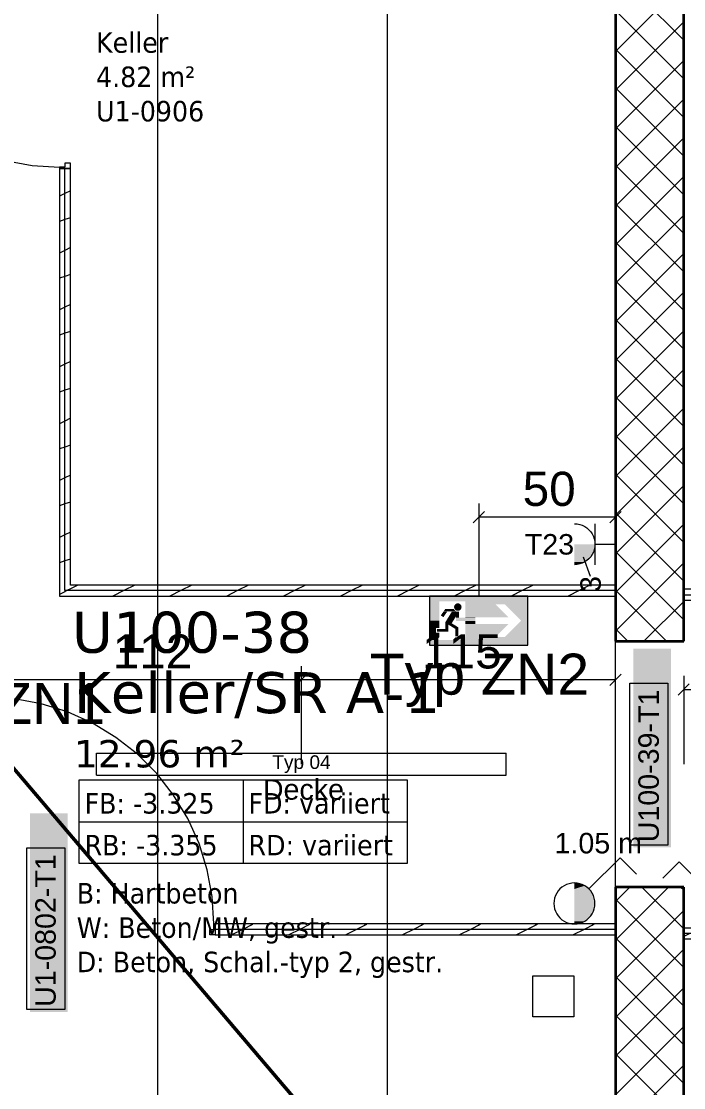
# Model space of a CAD drawing. Extents: x -1067 to 613, y -179 to 712.
# Drawn here: x 10.7 to 59.2, y 318.3 to 396.4 of the extents above; entities that cross this region are included whole.
import ezdxf
from ezdxf.lldxf.tags import DXFTag

# ---------------------------------------------------------------- set-up
doc = ezdxf.new("R2010")
doc.units = 0
doc.layers.get('0').update_dxf_attribs({"lineweight": 13})
for name, color, linetype, lineweight in [('A-AREA-____-IDEN', 7, 'Continuous', 5), ('A-DOOR-____-IDEN', 7, 'Continuous', 5), ('A-DOOR-____-OTLN', 7, 'Continuous', 9), ('A-DOOR-FRAM-MCUT', 7, 'Continuous', 9), ('A-DOOR-OPNG-OTLN', 7, 'Continuous', 9), ('A-WALL-____-MCUT', 7, 'Continuous', 35), ('A-WALL-____-PATT', 7, 'Continuous', 35), ('A-WALL-FNSH-MCUT', 7, 'Continuous', 35), ('S-GRID-____-OTLN', 7, 'Continuous', 5)]:
    doc.layers.add(name, color=color, linetype=linetype, lineweight=lineweight)
for name, color, linetype, lineweight, true_color in [('EL01_VVV_Mass', 7, 'Continuous', 13, 0xb2b200), ('EL01_WAN_Kraft', 1, 'Continuous', 13, 0xff0000), ('EL01_WAN_Leuchten', 7, 'Continuous', 13, 0x0080ff), ('EL01_WAN_Leuchtentyp', 7, 'Continuous', 13, 0x0099ff), ('EL01_WAN_Licht', 7, 'Continuous', 13, 0x0080ff), ('EL01_WAN_Notbeleuchtungen', 7, 'Continuous', 13, 0x009900), ('EL01_WAN_Notbeleuchtungentyp', 7, 'Continuous', 13, 0x009900), ('X_Geometrie', 3, 'Continuous', 50, 0x00ff00)]:
    doc.layers.add(name, color=color, linetype=linetype, lineweight=lineweight, true_color=true_color)
doc.styles.get("Standard").update_dxf_attribs({"font": 'arial.ttf'})
tags = doc.linetypes.add('_Rasterlinie_', pattern=[0.375, 0.2, -0.05, 0.075, -0.05]).pattern_tags.tags
tags[10:11] = [DXFTag(74, 4), DXFTag(75, 0), DXFTag(340, '0'), DXFTag(46, 1.0), DXFTag(50, 0.0), DXFTag(44, 0.0), DXFTag(45, 0.0)]
tags[8:9] = [DXFTag(74, 4), DXFTag(75, 0), DXFTag(340, '0'), DXFTag(46, 1.0), DXFTag(50, 0.0), DXFTag(44, 0.0), DXFTag(45, 0.0)]
tags[6:7] = [DXFTag(74, 4), DXFTag(75, 0), DXFTag(340, '0'), DXFTag(46, 1.0), DXFTag(50, 0.0), DXFTag(44, 0.0), DXFTag(45, 0.0)]
tags[4:5] = [DXFTag(74, 4), DXFTag(75, 0), DXFTag(340, '0'), DXFTag(46, 1.0), DXFTag(50, 0.0), DXFTag(44, 0.0), DXFTag(45, 0.0)]
tags = doc.linetypes.add('Strich Punkt fein', pattern=[0.2, 0.1, -0.05, 0, -0.05]).pattern_tags.tags
tags[10:11] = [DXFTag(74, 4), DXFTag(75, 0), DXFTag(340, '0'), DXFTag(46, 1.0), DXFTag(50, 0.0), DXFTag(44, 0.0), DXFTag(45, 0.0)]
tags[8:9] = [DXFTag(74, 4), DXFTag(75, 0), DXFTag(340, '0'), DXFTag(46, 1.0), DXFTag(50, 0.0), DXFTag(44, 0.0), DXFTag(45, 0.0)]
tags[6:7] = [DXFTag(74, 4), DXFTag(75, 0), DXFTag(340, '0'), DXFTag(46, 1.0), DXFTag(50, 0.0), DXFTag(44, 0.0), DXFTag(45, 0.0)]
tags[4:5] = [DXFTag(74, 4), DXFTag(75, 0), DXFTag(340, '0'), DXFTag(46, 1.0), DXFTag(50, 0.0), DXFTag(44, 0.0), DXFTag(45, 0.0)]

# ---------------------------------------------------------------- blocks, each defined once
blk = doc.blocks.new('Referenz-A0UNPC4Q6I', base_point=(-1062.181, -175.856))
at = {"layer": 'A-AREA-____-IDEN', "color": 0, "linetype": 'Continuous', "ltscale": 0.13}
for p, q in [((14.954, 340.818), (38.954, 340.818)), ((14.954, 334.695), (14.954, 340.818)), ((26.954, 340.818), (26.954, 334.695)), ((38.954, 340.818), (38.954, 334.695)), ((14.954, 337.756), (38.954, 337.756)), ((38.954, 334.695), (14.954, 334.695))]:
    blk.add_line(p, q, dxfattribs=at)
at = {"layer": 'A-DOOR-____-IDEN', "color": 0, "linetype": 'Continuous', "ltscale": 0.13}
for p, q in [((55.267, 336.055), (55.267, 347.895)), ((55.267, 347.895), (58.047, 347.895)), ((58.047, 347.895), (58.047, 336.055)), ((11.112, 324.002), (11.112, 335.842)), ((11.112, 335.842), (13.892, 335.842)), ((13.892, 335.842), (13.892, 324.002)), ((58.047, 336.055), (55.267, 336.055)), ((13.892, 324.002), (11.112, 324.002))]:
    blk.add_line(p, q, dxfattribs=at)
at = {"layer": 'A-DOOR-____-IDEN', "color": 7, "linetype": 'Continuous', "ltscale": 0.13, "true_color": 0xffffff}
for points in [[(55.51, 335.88), (58.269, 335.88), (55.51, 350.419)], [(58.269, 335.88), (55.51, 350.419), (58.269, 350.419)], [(11.355, 323.827), (14.114, 323.827), (11.355, 338.366)], [(14.114, 323.827), (11.355, 338.366), (14.114, 338.366)]]:
    blk.add_solid(points, dxfattribs=at)
at = {"layer": 'A-DOOR-____-OTLN', "color": 0, "linetype": 'Strich Punkt fein', "ltscale": 0.13}
blk.add_line((54.203, 332.976), (54.203, 350.976), dxfattribs=at)
at = {"layer": 'A-DOOR-FRAM-MCUT', "color": 0, "linetype": 'Continuous', "ltscale": 0.13}
for p, q in [((13.503, 385.676), (13.503, 385.576)), ((13.903, 385.676), (13.503, 385.676)), ((14.303, 385.976), (13.903, 385.976)), ((13.903, 385.976), (13.903, 385.676)), ((14.303, 385.576), (14.303, 385.976)), ((13.503, 385.576), (14.303, 385.576)), ((24.803, 329.876), (24.803, 330.276)), ((24.803, 330.276), (24.903, 330.276)), ((24.903, 330.276), (24.903, 329.476)), ((24.503, 329.876), (24.803, 329.876)), ((24.503, 329.476), (24.503, 329.876)), ((24.903, 329.476), (24.503, 329.476))]:
    blk.add_line(p, q, dxfattribs=at)
at = {"layer": 'A-DOOR-OPNG-OTLN', "color": 0, "linetype": 'Continuous', "ltscale": 0.13}
for p, q in [((9.53, 386.158), (11.502, 385.797)), ((11.502, 385.797), (13.503, 385.676)), ((12.176, 346.393), (10.204, 346.755)), ((14.089, 345.797), (12.176, 346.393)), ((15.917, 344.974), (14.089, 345.797)), ((17.633, 343.937), (15.917, 344.974)), ((19.211, 342.701), (17.633, 343.937)), ((20.628, 341.284), (19.211, 342.701)), ((21.865, 339.706), (20.628, 341.284)), ((22.902, 337.99), (21.865, 339.706)), ((23.724, 336.162), (22.902, 337.99)), ((24.321, 334.248), (23.724, 336.162)), ((24.682, 332.277), (24.321, 334.248)), ((24.803, 330.276), (24.682, 332.277))]:
    blk.add_line(p, q, dxfattribs=at)
at = {"layer": 'A-WALL-____-MCUT', "color": 0, "linetype": 'Continuous', "ltscale": 0.35}
for p, q in [((54.203, 426.376), (54.203, 350.976)), ((59.203, 350.976), (59.203, 426.376)), ((54.203, 350.976), (59.203, 350.976)), ((59.203, 332.976), (54.203, 332.976)), ((54.203, 332.976), (54.203, 288.576)), ((59.203, 213.776), (59.203, 332.976))]:
    blk.add_line(p, q, dxfattribs=at)
at = {"layer": 'A-WALL-____-MCUT', "color": 0, "linetype": 'Continuous', "lineweight": 9, "ltscale": 0.13}
for p, q in [((13.903, 354.676), (13.903, 385.576)), ((54.203, 354.676), (13.903, 354.676)), ((59.203, 354.376), (96.903, 354.376)), ((54.203, 329.876), (24.903, 329.876)), ((101.403, 329.576), (59.203, 329.576))]:
    blk.add_line(p, q, dxfattribs=at)
at = {"layer": 'A-WALL-____-PATT', "color": 0, "linetype": 'Continuous', "lineweight": 9, "ltscale": 0.13}
for p, q in [((59.203, 394.974), (54.203, 399.974)), ((54.203, 394.144), (59.203, 399.144)), ((59.203, 392.146), (54.203, 397.146)), ((54.203, 391.316), (59.203, 396.316)), ((59.203, 389.318), (54.203, 394.318)), ((54.203, 388.488), (59.203, 393.488)), ((59.203, 386.489), (54.203, 391.489)), ((54.203, 385.659), (59.203, 390.659)), ((59.203, 383.661), (54.203, 388.661)), ((54.203, 382.831), (59.203, 387.831)), ((59.203, 380.832), (54.203, 385.832)), ((54.203, 380.002), (59.203, 385.002)), ((13.903, 383.753), (13.503, 383.553)), ((14.303, 383.953), (13.903, 383.753)), ((59.203, 378.004), (54.203, 383.004)), ((13.903, 381.844), (13.503, 381.71)), ((14.303, 381.977), (13.903, 381.844)), ((54.203, 377.174), (59.203, 382.174)), ((59.203, 375.175), (54.203, 380.175)), ((13.903, 379.588), (13.503, 379.388)), ((14.303, 379.788), (13.903, 379.588)), ((54.203, 374.345), (59.203, 379.345)), ((13.903, 377.679), (13.503, 377.546)), ((14.303, 377.812), (13.903, 377.679)), ((59.203, 372.347), (54.203, 377.347)), ((54.203, 371.517), (59.203, 376.517)), ((14.303, 375.624), (13.903, 375.424)), ((13.903, 375.424), (13.503, 375.224)), ((59.203, 369.519), (54.203, 374.519)), ((13.903, 373.514), (13.503, 373.381)), ((14.303, 373.648), (13.903, 373.514)), ((54.203, 368.689), (59.203, 373.689)), ((59.203, 366.69), (54.203, 371.69)), ((13.903, 371.259), (13.503, 371.059)), ((14.303, 371.459), (13.903, 371.259)), ((54.203, 365.86), (59.203, 370.86)), ((13.903, 369.35), (13.503, 369.216)), ((14.303, 369.483), (13.903, 369.35)), ((59.203, 363.862), (54.203, 368.862)), ((54.203, 363.032), (59.203, 368.032)), ((13.903, 367.094), (13.503, 366.894)), ((14.303, 367.294), (13.903, 367.094)), ((59.203, 361.033), (54.203, 366.033)), ((13.903, 365.185), (13.503, 365.051)), ((14.303, 365.318), (13.903, 365.185)), ((54.203, 360.203), (59.203, 365.203)), ((14.303, 363.129), (13.903, 362.929)), ((59.203, 358.205), (54.203, 363.205)), ((13.903, 362.929), (13.503, 362.729)), ((54.203, 357.375), (59.203, 362.375)), ((13.903, 361.02), (13.503, 360.887)), ((14.303, 361.153), (13.903, 361.02)), ((59.203, 355.376), (54.203, 360.376)), ((54.203, 354.546), (59.203, 359.546)), ((13.903, 358.764), (13.503, 358.564)), ((14.303, 358.964), (13.903, 358.764)), ((59.203, 352.548), (54.203, 357.548)), ((13.903, 356.855), (13.503, 356.722)), ((14.303, 356.989), (13.903, 356.855)), ((54.203, 351.718), (59.203, 356.718)), ((13.903, 354.599), (13.503, 354.399)), ((14.057, 354.676), (13.904, 354.6)), ((14.303, 354.799), (14.057, 354.676)), ((14.857, 355.076), (14.303, 354.799)), ((18.221, 354.676), (17.421, 354.276)), ((19.021, 355.076), (18.221, 354.676)), ((22.386, 354.676), (21.586, 354.276)), ((23.186, 355.076), (22.386, 354.676)), ((26.551, 354.676), (25.751, 354.276)), ((27.351, 355.076), (26.551, 354.676)), ((30.716, 354.676), (29.916, 354.276)), ((31.516, 355.076), (30.716, 354.676)), ((34.881, 354.676), (34.081, 354.276)), ((35.681, 355.076), (34.881, 354.676)), ((39.046, 354.676), (38.246, 354.276)), ((39.846, 355.076), (39.046, 354.676)), ((43.211, 354.676), (42.411, 354.276)), ((44.011, 355.076), (43.211, 354.676)), ((47.376, 354.676), (46.576, 354.276)), ((48.176, 355.076), (47.376, 354.676)), ((51.541, 354.676), (50.741, 354.276)), ((52.341, 355.076), (51.541, 354.676)), ((57.947, 350.976), (54.203, 354.72)), ((56.289, 350.976), (59.203, 353.89)), ((59.271, 354.376), (59.203, 354.342)), ((55.118, 350.976), (54.203, 351.891)), ((59.118, 350.976), (59.203, 351.061)), ((54.203, 331.919), (55.26, 332.976)), ((54.203, 329.091), (58.088, 332.976)), ((59.203, 329.921), (56.148, 332.976)), ((59.203, 332.749), (58.976, 332.976)), ((59.203, 327.092), (54.203, 332.092)), ((54.203, 326.262), (59.203, 331.262)), ((27.647, 330.234), (26.93, 329.876)), ((27.668, 330.276), (27.516, 330.162)), ((31.812, 330.234), (31.095, 329.876)), ((31.833, 330.276), (31.681, 330.162)), ((35.977, 330.234), (35.26, 329.876)), ((35.998, 330.276), (35.846, 330.162)), ((40.142, 330.234), (39.425, 329.876)), ((40.163, 330.276), (40.012, 330.162)), ((44.307, 330.234), (43.59, 329.876)), ((44.328, 330.276), (44.177, 330.163)), ((48.472, 330.234), (47.755, 329.876)), ((48.493, 330.276), (48.342, 330.163)), ((52.637, 330.234), (51.919, 329.876)), ((52.658, 330.276), (52.508, 330.163)), ((26.93, 329.876), (26.13, 329.476)), ((31.095, 329.876), (30.295, 329.476)), ((35.26, 329.876), (34.46, 329.476)), ((39.425, 329.876), (38.625, 329.476)), ((43.59, 329.876), (42.79, 329.476)), ((47.755, 329.876), (46.955, 329.476)), ((51.919, 329.876), (51.119, 329.476)), ((59.649, 329.576), (59.203, 329.353)), ((59.203, 324.264), (54.203, 329.264)), ((54.203, 323.434), (59.203, 328.434)), ((59.203, 321.435), (54.203, 326.435)), ((54.203, 320.605), (59.203, 325.605)), ((59.203, 318.607), (54.203, 323.607)), ((54.203, 317.777), (59.203, 322.777)), ((59.203, 315.778), (54.203, 320.778)), ((54.203, 314.948), (59.203, 319.948))]:
    blk.add_line(p, q, dxfattribs=at)
at = {"layer": 'A-WALL-FNSH-MCUT', "color": 0, "linetype": 'Continuous', "lineweight": 9, "ltscale": 0.13}
for p, q in [((13.503, 385.576), (13.503, 354.276)), ((14.303, 385.576), (13.503, 385.576)), ((14.303, 355.076), (14.303, 385.576)), ((54.203, 355.076), (14.303, 355.076)), ((96.503, 354.776), (59.203, 354.776)), ((13.503, 354.276), (54.203, 354.276)), ((59.203, 353.976), (97.303, 353.976)), ((54.203, 330.276), (24.903, 330.276)), ((24.903, 330.276), (24.903, 329.476)), ((24.903, 329.476), (54.203, 329.476)), ((101.803, 329.976), (59.203, 329.976)), ((59.203, 329.176), (101.003, 329.176))]:
    blk.add_line(p, q, dxfattribs=at)
at = {"layer": 'S-GRID-____-OTLN', "color": 0, "linetype": '_Rasterlinie_', "ltscale": 0.13}
for p, q in [((37.503, 560.559), (37.503, 159.768)), ((20.703, -171.085), (20.703, 546.376))]:
    blk.add_line(p, q, dxfattribs=at)
at = {"layer": 'X_Geometrie', "color": 0, "linetype": 'Continuous', "ltscale": 0.5}
blk.add_line((-80.39, 447.998), (53.84, 290.351), dxfattribs=at)
at = {"layer": 'A-AREA-____-IDEN', "color": 0, "linetype": 'Continuous', "ltscale": 0.13, "attachment_point": 1}
for s, insert, char_height in [('{\\W0.9;\\fVerdana;Keller}', (16.185, 395.554), 1.5), ('{\\W0.9;\\fVerdana;4.82 m²}', (16.185, 393.041), 1.5), ('{\\W0.9;\\fVerdana;U1-0906}', (16.185, 390.527), 1.5), ('{\\fVerdana;U100-38}', (14.417, 353.133), 3), ('{\\fVerdana;Keller/SR A-1}', (14.56, 348.71), 3), ('{\\fVerdana;12.96 m²}', (14.57, 343.74), 2), ('{\\W0.9;\\fVerdana;FB: -3.325}', (15.344, 339.859), 1.5), ('{\\W0.9;\\fVerdana;FD: variiert}', (27.344, 339.859), 1.5), ('{\\W0.9;\\fVerdana;RB: -3.355}', (15.344, 336.797), 1.5), ('{\\W0.9;\\fVerdana;RD: variiert}', (27.344, 336.797), 1.5), ('{\\W0.9;\\fVerdana;B: Hartbeton}', (14.768, 333.273), 1.5), ('{\\W0.9;\\fVerdana;W: Beton/MW, gestr.}', (14.768, 330.759), 1.5), ('{\\W0.9;\\fVerdana;D: Beton, Schal.-typ 2, gestr.}', (14.768, 328.246), 1.5)]:
    blk.add_mtext(s, dxfattribs=dict(at, insert=insert, char_height=char_height))
at = {"layer": 'A-DOOR-____-IDEN', "color": 0, "linetype": 'Continuous', "ltscale": 0.13, "char_height": 1.5, "attachment_point": 1, "rotation": 90}
for s, insert in [('{\\fArial;U100-39-T1}', (55.885, 336.255)), ('{\\fArial;U1-0802-T1}', (11.73, 324.202))]:
    blk.add_mtext(s, dxfattribs=dict(at, insert=insert))
blk = doc.blocks.new('Deckendose UP-A0UNPCBG6I', base_point=(48.17, 323.476))
at = {"color": 0, "lineweight": -2}
for p, q in [((48.17, 323.476), (48.17, 326.476)), ((48.17, 326.476), (51.17, 326.476)), ((51.17, 326.476), (51.17, 323.476)), ((51.17, 323.476), (48.17, 323.476))]:
    blk.add_line(p, q, dxfattribs=at)
blk = doc.blocks.new('LED-Langfeldleuchte 37W-A0UNPCC86I', base_point=(16.206, 341.176))
at = {"color": 0, "lineweight": -2}
for p, q in [((16.206, 342.776), (46.206, 342.776)), ((16.206, 341.176), (16.206, 342.776)), ((46.206, 341.176), (46.206, 342.776)), ((16.206, 341.176), (46.206, 341.176))]:
    blk.add_line(p, q, dxfattribs=at)
blk = doc.blocks.new('Bemerkung 1-A0UNPCCA6I', base_point=(29.089, 341.621))
at = {"color": 0, "lineweight": -2, "insert": (29.089, 342.621), "char_height": 1, "attachment_point": 1}
blk.add_mtext('{\\fArial;Typ 04}', dxfattribs=at)
blk = doc.blocks.new('Absolute Höhe-A0UNPCCC6I', base_point=(28.397, 339.373))
at = {"color": 0, "lineweight": -2, "insert": (28.397, 340.873), "char_height": 1.5, "attachment_point": 1}
blk.add_mtext('{\\fArial;Decke}', dxfattribs=at)
blk = doc.blocks.new('Schalter_ Schema 0_ AP-A0UNPCE86I', base_point=(49.705, 330.276))
at = {"color": 0, "lineweight": -2}
for p, q in [((52.266, 332.836), (54.548, 335.118)), ((54.548, 335.118), (55.744, 333.922)), ((50.015, 332.689), (49.906, 332.526)), ((50.144, 332.836), (50.015, 332.689)), ((50.292, 332.966), (50.144, 332.836)), ((50.455, 333.075), (50.292, 332.966)), ((50.631, 333.162), (50.455, 333.075)), ((50.817, 333.225), (50.631, 333.162)), ((51.009, 333.263), (50.817, 333.225)), ((51.205, 333.276), (51.009, 333.263)), ((51.401, 333.263), (51.205, 333.276)), ((51.593, 333.225), (51.401, 333.263)), ((51.779, 333.162), (51.593, 333.225)), ((51.955, 333.075), (51.779, 333.162)), ((52.118, 332.966), (51.955, 333.075)), ((52.266, 332.836), (52.118, 332.966)), ((52.395, 332.689), (52.266, 332.836)), ((52.504, 332.526), (52.395, 332.689)), ((49.718, 331.972), (49.705, 331.776)), ((49.705, 331.776), (49.718, 331.58)), ((49.756, 332.164), (49.718, 331.972)), ((49.819, 332.35), (49.756, 332.164)), ((49.906, 332.526), (49.819, 332.35)), ((52.591, 332.35), (52.504, 332.526)), ((52.654, 332.164), (52.591, 332.35)), ((52.692, 331.972), (52.654, 332.164)), ((52.705, 331.776), (52.692, 331.972)), ((52.692, 331.58), (52.705, 331.776)), ((49.718, 331.58), (49.756, 331.388)), ((49.756, 331.388), (49.819, 331.202)), ((49.819, 331.202), (49.906, 331.026)), ((49.906, 331.026), (50.015, 330.863)), ((52.395, 330.863), (52.504, 331.026)), ((52.504, 331.026), (52.591, 331.202)), ((52.591, 331.202), (52.654, 331.388)), ((52.654, 331.388), (52.692, 331.58)), ((50.015, 330.863), (50.144, 330.715)), ((50.144, 330.715), (50.292, 330.586)), ((50.292, 330.586), (50.455, 330.477)), ((50.455, 330.477), (50.631, 330.39)), ((50.631, 330.39), (50.817, 330.327)), ((50.817, 330.327), (51.009, 330.289)), ((51.009, 330.289), (51.205, 330.276)), ((51.205, 330.276), (51.401, 330.289)), ((51.401, 330.289), (51.593, 330.327)), ((51.593, 330.327), (51.779, 330.39)), ((51.779, 330.39), (51.955, 330.477)), ((51.955, 330.477), (52.118, 330.586)), ((52.118, 330.586), (52.266, 330.715)), ((52.266, 330.715), (52.395, 330.863))]:
    blk.add_line(p, q, dxfattribs=at)
for points in [[(51.593, 333.225), (51.205, 333.225), (51.205, 333.276)], [(51.955, 333.075), (51.205, 333.075), (51.593, 333.225)], [(51.205, 333.075), (51.593, 333.225), (51.205, 333.225)], [(52.266, 332.836), (51.205, 332.836), (51.955, 333.075)], [(51.205, 332.836), (51.955, 333.075), (51.205, 333.075)], [(52.504, 332.526), (51.205, 332.526), (52.266, 332.836)], [(51.205, 332.526), (52.266, 332.836), (51.205, 332.836)], [(52.654, 332.164), (51.205, 332.164), (52.504, 332.526)], [(51.205, 332.164), (52.504, 332.526), (51.205, 332.526)], [(52.705, 331.776), (51.205, 331.776), (52.654, 332.164)], [(51.205, 331.776), (52.654, 332.164), (51.205, 332.164)], [(52.654, 331.388), (51.205, 331.388), (52.705, 331.776)], [(51.205, 331.388), (52.705, 331.776), (51.205, 331.776)], [(52.504, 331.026), (51.205, 331.026), (52.654, 331.388)], [(51.205, 331.026), (52.654, 331.388), (51.205, 331.388)], [(52.266, 330.715), (51.205, 330.715), (52.504, 331.026)], [(51.205, 330.715), (52.504, 331.026), (51.205, 331.026)], [(51.955, 330.477), (51.205, 330.477), (52.266, 330.715)], [(51.205, 330.477), (52.266, 330.715), (51.205, 330.715)], [(51.593, 330.327), (51.205, 330.327), (51.955, 330.477)], [(51.205, 330.327), (51.955, 330.477), (51.205, 330.477)], [(51.205, 330.276), (51.593, 330.327), (51.205, 330.327)]]:
    blk.add_solid(points, dxfattribs=at)
blk = doc.blocks.new('Absolute Höhe-A0UNPCEA6I', base_point=(49.748, 335.442))
at = {"color": 0, "lineweight": -2, "insert": (49.748, 336.942), "char_height": 1.5, "attachment_point": 1}
blk.add_mtext('{\\fArial;1.05 m}', dxfattribs=at)
blk = doc.blocks.new('Steckdose T23_ AP_ 3-fach-A0UNPCHA6I', base_point=(47.573, 354.576))
at = {"color": 0, "lineweight": -2}
for p, q in [((51.205, 359.576), (51.401, 359.563)), ((51.401, 359.563), (51.593, 359.525)), ((51.593, 359.525), (51.779, 359.462)), ((51.779, 359.462), (51.955, 359.375)), ((51.955, 359.375), (52.118, 359.266)), ((52.118, 359.266), (52.266, 359.136)), ((52.266, 359.136), (52.395, 358.989)), ((52.705, 359.576), (52.705, 356.576)), ((52.395, 358.989), (52.504, 358.826)), ((52.504, 358.826), (52.591, 358.65)), ((52.591, 358.65), (52.654, 358.464)), ((52.654, 358.464), (52.692, 358.272)), ((52.654, 357.688), (52.591, 357.502)), ((52.692, 357.88), (52.654, 357.688)), ((52.692, 358.272), (52.705, 358.076)), ((52.705, 358.076), (52.692, 357.88)), ((52.705, 358.076), (54.205, 358.076)), ((51.955, 356.777), (51.779, 356.69)), ((51.851, 357.15), (52.359, 355.733)), ((52.118, 356.886), (51.955, 356.777)), ((52.266, 357.015), (52.118, 356.886)), ((52.395, 357.163), (52.266, 357.015)), ((52.504, 357.326), (52.395, 357.163)), ((52.591, 357.502), (52.504, 357.326)), ((51.401, 356.589), (51.205, 356.576)), ((51.593, 356.627), (51.401, 356.589)), ((51.779, 356.69), (51.593, 356.627))]:
    blk.add_line(p, q, dxfattribs=at)
for points in [[(52.654, 357.688), (51.205, 357.688), (52.705, 358.076)], [(51.205, 357.688), (52.705, 358.076), (51.205, 358.076)], [(52.504, 357.326), (51.205, 357.326), (52.654, 357.688)], [(51.205, 357.326), (52.654, 357.688), (51.205, 357.688)], [(52.266, 357.015), (51.205, 357.015), (52.504, 357.326)], [(51.205, 357.015), (52.504, 357.326), (51.205, 357.326)], [(51.955, 356.777), (51.205, 356.777), (52.266, 357.015)], [(51.205, 356.777), (52.266, 357.015), (51.205, 357.015)], [(51.593, 356.627), (51.205, 356.627), (51.955, 356.777)], [(51.205, 356.627), (51.955, 356.777), (51.205, 356.777)], [(51.205, 356.576), (51.593, 356.627), (51.205, 356.627)]]:
    blk.add_solid(points, dxfattribs=at)
at = {"color": 0, "lineweight": -2, "insert": (47.573, 358.817), "char_height": 1.5, "attachment_point": 1}
blk.add_mtext('{\\fArial;T23}', dxfattribs=at)
at = {"color": 0, "lineweight": -2, "insert": (51.636, 354.576), "char_height": 1.5, "attachment_point": 1, "rotation": 90}
blk.add_mtext('{\\fArial;3}', dxfattribs=at)
blk = doc.blocks.new('Maß-A0UNPCKC6I', base_point=(8.444, 341.976))
at = {"color": 0, "lineweight": -2}
for p, q in [((8.858, 349.145), (8.858, 341.978)), ((31.206, 349.145), (31.206, 341.976)), ((8.444, 347.731), (9.272, 348.558)), ((30.792, 347.731), (31.619, 348.558)), ((31.206, 348.145), (8.858, 348.145))]:
    blk.add_line(p, q, dxfattribs=at)
at = {"color": 0, "lineweight": -2, "insert": (17.403, 351.478), "char_height": 2.5, "attachment_point": 1}
blk.add_mtext('{\\fArial;112}', dxfattribs=at)
blk = doc.blocks.new('Schalter_ Schema 3_ AP_ KL-A0UNPCM86I', base_point=(57.666, 328.133))
at = {"color": 0, "lineweight": -2}
for p, q in [((58.862, 334.818), (57.666, 333.622)), ((61.145, 332.536), (58.862, 334.818)), ((61.144, 332.536), (61.292, 332.666)), ((61.292, 332.666), (61.455, 332.775)), ((61.455, 332.775), (61.631, 332.862)), ((61.631, 332.862), (61.817, 332.925)), ((61.817, 332.925), (62.009, 332.963)), ((62.009, 332.963), (62.205, 332.976)), ((62.205, 332.976), (62.401, 332.963)), ((62.401, 332.963), (62.593, 332.925)), ((62.593, 332.925), (62.779, 332.862)), ((62.779, 332.862), (62.955, 332.775)), ((62.955, 332.775), (63.118, 332.666)), ((63.118, 332.666), (63.266, 332.536)), ((60.718, 331.672), (60.756, 331.864)), ((60.756, 331.864), (60.819, 332.05)), ((60.819, 332.05), (60.906, 332.226)), ((60.906, 332.226), (61.015, 332.389)), ((61.015, 332.389), (61.144, 332.536)), ((63.266, 330.415), (61.145, 332.536)), ((63.266, 332.536), (61.145, 330.415)), ((63.266, 332.536), (63.395, 332.389)), ((63.395, 332.389), (63.504, 332.226)), ((63.504, 332.226), (63.591, 332.05)), ((63.591, 332.05), (63.654, 331.864)), ((63.654, 331.864), (63.692, 331.672)), ((60.705, 331.476), (60.718, 331.672)), ((60.718, 331.28), (60.705, 331.476)), ((60.756, 331.088), (60.718, 331.28)), ((60.819, 330.902), (60.756, 331.088)), ((63.654, 331.088), (63.591, 330.902)), ((63.692, 331.28), (63.654, 331.088)), ((63.692, 331.672), (63.705, 331.476)), ((63.705, 331.476), (63.692, 331.28)), ((60.906, 330.726), (60.819, 330.902)), ((61.015, 330.563), (60.906, 330.726)), ((61.144, 330.415), (61.015, 330.563)), ((61.292, 330.286), (61.144, 330.415)), ((61.455, 330.177), (61.292, 330.286)), ((63.118, 330.286), (62.955, 330.177)), ((63.266, 330.415), (63.118, 330.286)), ((63.395, 330.563), (63.266, 330.415)), ((63.266, 330.415), (65.548, 328.133)), ((63.504, 330.726), (63.395, 330.563)), ((63.591, 330.902), (63.504, 330.726)), ((61.631, 330.09), (61.455, 330.177)), ((61.817, 330.027), (61.631, 330.09)), ((62.009, 329.989), (61.817, 330.027)), ((62.205, 329.976), (62.009, 329.989)), ((62.401, 329.989), (62.205, 329.976)), ((62.593, 330.027), (62.401, 329.989)), ((62.779, 330.09), (62.593, 330.027)), ((62.955, 330.177), (62.779, 330.09)), ((65.548, 328.133), (66.744, 329.329))]:
    blk.add_line(p, q, dxfattribs=at)
for points in [[(62.205, 332.536), (61.144, 332.536), (62.205, 332.775)], [(61.144, 332.536), (62.205, 332.775), (61.455, 332.775)], [(62.205, 332.775), (61.455, 332.775), (62.205, 332.925)], [(61.455, 332.775), (62.205, 332.925), (61.817, 332.925)], [(62.205, 332.925), (61.817, 332.925), (62.205, 332.976)], [(62.205, 331.476), (60.705, 331.476), (62.205, 331.864)], [(60.705, 331.476), (62.205, 331.864), (60.756, 331.864)], [(62.205, 331.864), (60.756, 331.864), (62.205, 332.226)], [(60.756, 331.864), (62.205, 332.226), (60.906, 332.226)], [(62.205, 332.226), (60.906, 332.226), (62.205, 332.536)], [(60.906, 332.226), (62.205, 332.536), (61.144, 332.536)], [(60.756, 331.088), (62.205, 331.476), (60.705, 331.476)], [(62.205, 331.088), (60.756, 331.088), (62.205, 331.476)], [(60.906, 330.726), (62.205, 331.088), (60.756, 331.088)], [(62.205, 330.726), (60.906, 330.726), (62.205, 331.088)], [(61.144, 330.415), (62.205, 330.726), (60.906, 330.726)], [(62.205, 330.415), (61.144, 330.415), (62.205, 330.726)], [(61.455, 330.177), (62.205, 330.415), (61.144, 330.415)], [(62.205, 330.177), (61.455, 330.177), (62.205, 330.415)], [(61.817, 330.027), (62.205, 330.177), (61.455, 330.177)], [(62.205, 330.027), (61.817, 330.027), (62.205, 330.177)], [(62.205, 329.976), (62.205, 330.027), (61.817, 330.027)]]:
    blk.add_solid(points, dxfattribs=at)
blk = doc.blocks.new('Maß-A0UNPCQ86I', base_point=(30.792, 341.976))
at = {"color": 0, "lineweight": -2}
for p, q in [((54.205, 347.145), (54.205, 350.976)), ((31.206, 349.145), (31.206, 341.976)), ((30.792, 347.731), (31.619, 348.558)), ((53.791, 347.731), (54.619, 348.558)), ((54.205, 348.145), (31.206, 348.145))]:
    blk.add_line(p, q, dxfattribs=at)
at = {"color": 0, "lineweight": -2, "insert": (40.054, 351.478), "char_height": 2.5, "attachment_point": 1}
blk.add_mtext('{\\fArial;115}', dxfattribs=at)
blk = doc.blocks.new('Maß-A0UNPCVY6I', base_point=(-5.47, 288.162))
at = {"color": 0, "lineweight": -2}
for p, q in [((-3.137, 341.976), (9.255, 341.976)), ((-1.723, 341.562), (-2.55, 342.389)), ((-2.137, 341.976), (-2.137, 288.576)), ((-1.723, 288.162), (-2.55, 288.989)), ((-3.137, 288.576), (54.205, 288.576))]:
    blk.add_line(p, q, dxfattribs=at)
at = {"color": 0, "lineweight": -2, "insert": (-5.47, 312.492), "char_height": 2.5, "attachment_point": 1, "rotation": 90}
blk.add_mtext('{\\fArial;267}', dxfattribs=at)
blk = doc.blocks.new('Bemerkung 1-A0UNPCXO6I', base_point=(0.793, 344.918))
at = {"color": 0, "lineweight": -2, "insert": (0.793, 347.918), "char_height": 3, "attachment_point": 1}
blk.add_mtext('{\\fArial;Typ ZN1}', dxfattribs=at)
blk = doc.blocks.new('RZL-Decke_ Rechts-A0UNPCZO6I', base_point=(40.597, 350.676))
at = {"color": 0, "lineweight": -2}
for p, q in [((47.797, 354.276), (40.597, 354.276)), ((40.597, 354.276), (40.597, 350.676)), ((47.797, 350.676), (47.797, 354.276)), ((40.597, 350.676), (47.797, 350.676))]:
    blk.add_line(p, q, dxfattribs=at)
for points in [[(40.597, 353.897), (44.197, 353.897), (40.597, 354.276)], [(44.197, 353.897), (40.597, 354.276), (44.197, 354.276)], [(40.597, 352.476), (41.32, 352.476), (40.597, 353.897)], [(41.32, 352.476), (40.597, 353.897), (41.32, 353.897)], [(42.905, 353.611), (42.432, 353.611), (42.862, 353.668)], [(42.432, 353.611), (42.862, 353.668), (42.475, 353.668)], [(42.862, 353.668), (42.475, 353.668), (42.805, 353.711)], [(42.475, 353.668), (42.805, 353.711), (42.532, 353.711)], [(42.805, 353.711), (42.532, 353.711), (42.739, 353.739)], [(42.532, 353.711), (42.739, 353.739), (42.598, 353.739)], [(42.739, 353.739), (42.598, 353.739), (42.668, 353.748)], [(43.212, 352.716), (44.197, 352.716), (43.212, 353.897)], [(44.197, 352.716), (43.212, 353.897), (44.197, 353.897)], [(44.197, 353.665), (47.797, 353.665), (44.197, 354.276)], [(47.797, 353.665), (44.197, 354.276), (47.797, 354.276)], [(44.197, 352.716), (46.378, 352.716), (44.197, 353.665)], [(46.378, 352.716), (44.197, 353.665), (45.429, 353.665)], [(47.297, 352.476), (47.797, 352.476), (46.108, 353.665)], [(47.797, 352.476), (46.108, 353.665), (47.797, 353.665)], [(41.701, 352.864), (41.426, 352.864), (41.885, 353.13)], [(41.426, 352.864), (41.885, 353.13), (41.61, 353.13)], [(41.612, 352.736), (41.701, 352.864), (41.426, 352.864)], [(41.61, 353.13), (42.759, 353.13), (41.632, 353.162)], [(41.632, 353.162), (42.759, 353.162), (41.633, 353.164)], [(42.759, 353.13), (41.632, 353.162), (42.759, 353.162)], [(41.633, 353.164), (42.561, 353.164), (41.646, 353.182)], [(42.759, 353.162), (41.633, 353.164), (42.561, 353.164)], [(41.646, 353.182), (42.516, 353.182), (41.673, 353.221)], [(42.561, 353.164), (41.646, 353.182), (42.516, 353.182)], [(41.673, 353.221), (42.456, 353.221), (41.706, 353.269)], [(42.516, 353.182), (41.673, 353.221), (42.456, 353.221)], [(41.706, 353.269), (42.413, 353.269), (41.757, 353.342)], [(42.456, 353.221), (41.706, 353.269), (42.413, 353.269)], [(42.413, 353.269), (41.757, 353.342), (42.375, 353.342)], [(42.013, 352.785), (42.759, 352.785), (42.225, 353.13)], [(42.759, 352.785), (42.225, 353.13), (42.759, 353.13)], [(42.942, 353.475), (42.395, 353.475), (42.932, 353.545)], [(42.395, 353.475), (42.932, 353.545), (42.404, 353.545)], [(42.404, 353.404), (42.942, 353.475), (42.395, 353.475)], [(42.932, 353.545), (42.404, 353.545), (42.905, 353.611)], [(42.404, 353.545), (42.905, 353.611), (42.432, 353.611)], [(42.932, 353.404), (42.404, 353.404), (42.942, 353.475)], [(42.432, 353.338), (42.932, 353.404), (42.404, 353.404)], [(42.905, 353.338), (42.432, 353.338), (42.932, 353.404)], [(42.475, 353.281), (42.905, 353.338), (42.432, 353.338)], [(42.862, 353.281), (42.475, 353.281), (42.905, 353.338)], [(42.532, 353.238), (42.862, 353.281), (42.475, 353.281)], [(42.805, 353.238), (42.532, 353.238), (42.862, 353.281)], [(42.598, 353.21), (42.805, 353.238), (42.532, 353.238)], [(42.739, 353.21), (42.598, 353.21), (42.805, 353.238)], [(42.668, 353.201), (42.739, 353.21), (42.598, 353.21)], [(40.597, 351.938), (41.32, 351.938), (40.597, 352.476)], [(41.32, 351.938), (40.597, 352.476), (41.32, 352.476)], [(41.763, 352.379), (42.279, 352.379), (42.013, 352.785)], [(41.763, 352.287), (42.221, 352.287), (41.763, 352.379)], [(42.221, 352.287), (41.763, 352.379), (42.279, 352.379)], [(41.763, 352.194), (42.372, 352.194), (41.763, 352.287)], [(42.372, 352.194), (41.763, 352.287), (42.221, 352.287)], [(41.763, 351.875), (41.966, 351.875), (41.763, 352.194)], [(41.966, 351.875), (41.763, 352.194), (41.966, 352.194)], [(42.289, 351.996), (42.695, 351.996), (41.966, 352.194)], [(42.695, 351.996), (41.966, 352.194), (42.372, 352.194)], [(42.279, 352.379), (42.013, 352.785), (42.531, 352.785)], [(42.531, 352.694), (42.759, 352.694), (42.531, 352.785)], [(42.759, 352.694), (42.531, 352.785), (42.759, 352.785)], [(42.531, 352.464), (43.957, 352.464), (42.531, 352.694)], [(43.957, 352.464), (42.531, 352.694), (43.957, 352.694)], [(43.212, 352.694), (43.957, 352.694), (43.212, 352.716)], [(43.957, 352.694), (43.212, 352.716), (43.957, 352.716)], [(43.212, 352.236), (43.957, 352.236), (43.212, 352.464)], [(43.957, 352.236), (43.212, 352.464), (43.957, 352.464)], [(43.212, 351.264), (44.197, 351.264), (43.212, 352.236)], [(44.197, 351.264), (43.212, 352.236), (44.197, 352.236)], [(44.197, 351.287), (45.429, 351.287), (44.197, 352.236)], [(45.429, 351.287), (44.197, 352.236), (46.378, 352.236)], [(46.108, 351.287), (47.797, 351.287), (47.297, 352.476)], [(47.797, 351.287), (47.297, 352.476), (47.797, 352.476)], [(40.597, 351.599), (41.08, 351.599), (40.597, 351.938)], [(41.08, 351.599), (40.597, 351.938), (41.08, 351.938)], [(40.597, 351.264), (41.32, 351.264), (40.597, 351.599)], [(41.32, 351.264), (40.597, 351.599), (41.32, 351.599)], [(41.144, 351.662), (41.966, 351.662), (41.144, 351.875)], [(41.966, 351.662), (41.144, 351.875), (41.966, 351.875)], [(42.496, 351.87), (42.695, 351.87), (42.289, 351.996)], [(42.695, 351.87), (42.289, 351.996), (42.695, 351.996)], [(42.496, 351.325), (42.695, 351.325), (42.496, 351.87)], [(42.695, 351.325), (42.496, 351.87), (42.695, 351.87)], [(44.197, 350.676), (47.797, 350.676), (44.197, 351.287)], [(47.797, 350.676), (44.197, 351.287), (47.797, 351.287)], [(40.597, 351.062), (41.118, 351.062), (40.597, 351.264)], [(41.118, 351.062), (40.597, 351.264), (41.32, 351.264)], [(40.597, 350.676), (44.197, 350.676), (40.597, 351.062)], [(44.197, 350.676), (40.597, 351.062), (44.197, 351.062)], [(42.294, 351.062), (42.492, 351.062), (42.496, 351.264)], [(42.492, 351.062), (42.496, 351.264), (42.695, 351.264)], [(43.01, 351.062), (44.197, 351.062), (43.212, 351.264)], [(44.197, 351.062), (43.212, 351.264), (44.197, 351.264)]]:
    blk.add_solid(points, dxfattribs=at)
blk = doc.blocks.new('Bemerkung 1-A0UNPCZQ6I', base_point=(36.216, 347.064))
at = {"color": 0, "lineweight": -2, "insert": (36.216, 350.064), "char_height": 3, "attachment_point": 1}
blk.add_mtext('{\\fArial;Typ ZN2}', dxfattribs=at)
blk = doc.blocks.new('Maß-A0UNPD006I', base_point=(58.789, 341.976))
at = {"color": 0, "lineweight": -2}
for p, q in [((59.203, 348.445), (59.203, 341.976)), ((97.505, 348.445), (97.505, 342.776)), ((59.617, 347.858), (58.789, 347.031)), ((59.203, 347.445), (97.505, 347.445)), ((97.919, 347.858), (97.091, 347.031))]:
    blk.add_line(p, q, dxfattribs=at)
at = {"color": 0, "lineweight": -2, "insert": (75.725, 350.778), "char_height": 2.5, "attachment_point": 1}
blk.add_mtext('{\\fArial;192}', dxfattribs=at)
blk = doc.blocks.new('Maß-A0UNPD0A6I', base_point=(43.784, 350.976))
at = {"color": 0, "lineweight": -2}
for p, q in [((44.197, 361.045), (44.197, 354.276)), ((54.205, 361.045), (54.205, 350.976)), ((43.784, 359.631), (44.611, 360.458)), ((54.205, 360.045), (44.197, 360.045)), ((53.791, 359.631), (54.619, 360.458))]:
    blk.add_line(p, q, dxfattribs=at)
at = {"color": 0, "lineweight": -2, "insert": (47.415, 363.378), "char_height": 2.5, "attachment_point": 1}
blk.add_mtext('{\\fArial;50}', dxfattribs=at)

msp = doc.modelspace()

# ---------------------------------------------------------------- block references
at = {"color": 9, "lineweight": 25, "ltscale": 0.25, "true_color": 0xc0c0c0}
msp.add_blockref('Referenz-A0UNPC4Q6I', (-1062.181, -175.856), dxfattribs=at)
at = {"layer": 'EL01_VVV_Mass', "linetype": 'Continuous', "ltscale": 0.13}
for name, p in [('Maß-A0UNPD0A6I', (43.784, 350.976)), ('Maß-A0UNPCKC6I', (8.444, 341.976)), ('Maß-A0UNPCQ86I', (30.792, 341.976)), ('Maß-A0UNPD006I', (58.789, 341.976)), ('Maß-A0UNPCVY6I', (-5.47, 288.162))]:
    msp.add_blockref(name, p, dxfattribs=at)
at = {"layer": 'EL01_WAN_Kraft', "color": 1, "linetype": 'Continuous', "ltscale": 0.13, "true_color": 0xff0000}
msp.add_blockref('Steckdose T23_ AP_ 3-fach-A0UNPCHA6I', (47.573, 354.576), dxfattribs=at)
at = {"layer": 'EL01_WAN_Leuchten', "ltscale": 0.13}
for name, p in [('LED-Langfeldleuchte 37W-A0UNPCC86I', (16.206, 341.176)), ('Absolute Höhe-A0UNPCCC6I', (28.397, 339.373))]:
    msp.add_blockref(name, p, dxfattribs=at)
at = {"layer": 'EL01_WAN_Leuchtentyp', "ltscale": 0.13}
msp.add_blockref('Bemerkung 1-A0UNPCCA6I', (29.089, 341.621), dxfattribs=at)
at = {"layer": 'EL01_WAN_Licht', "linetype": 'Continuous', "ltscale": 0.13}
for name, p in [('Absolute Höhe-A0UNPCEA6I', (49.748, 335.442)), ('Schalter_ Schema 0_ AP-A0UNPCE86I', (49.705, 330.276)), ('Schalter_ Schema 3_ AP_ KL-A0UNPCM86I', (57.666, 328.133)), ('Deckendose UP-A0UNPCBG6I', (48.17, 323.476))]:
    msp.add_blockref(name, p, dxfattribs=at)
at = {"layer": 'EL01_WAN_Notbeleuchtungen', "linetype": 'Continuous', "ltscale": 0.13}
msp.add_blockref('RZL-Decke_ Rechts-A0UNPCZO6I', (40.597, 350.676), dxfattribs=at)
at = {"layer": 'EL01_WAN_Notbeleuchtungentyp', "linetype": 'Continuous', "ltscale": 0.13}
for name, p in [('Bemerkung 1-A0UNPCZQ6I', (36.216, 347.064)), ('Bemerkung 1-A0UNPCXO6I', (0.793, 344.918))]:
    msp.add_blockref(name, p, dxfattribs=at)

doc.saveas('drawing.dxf')
